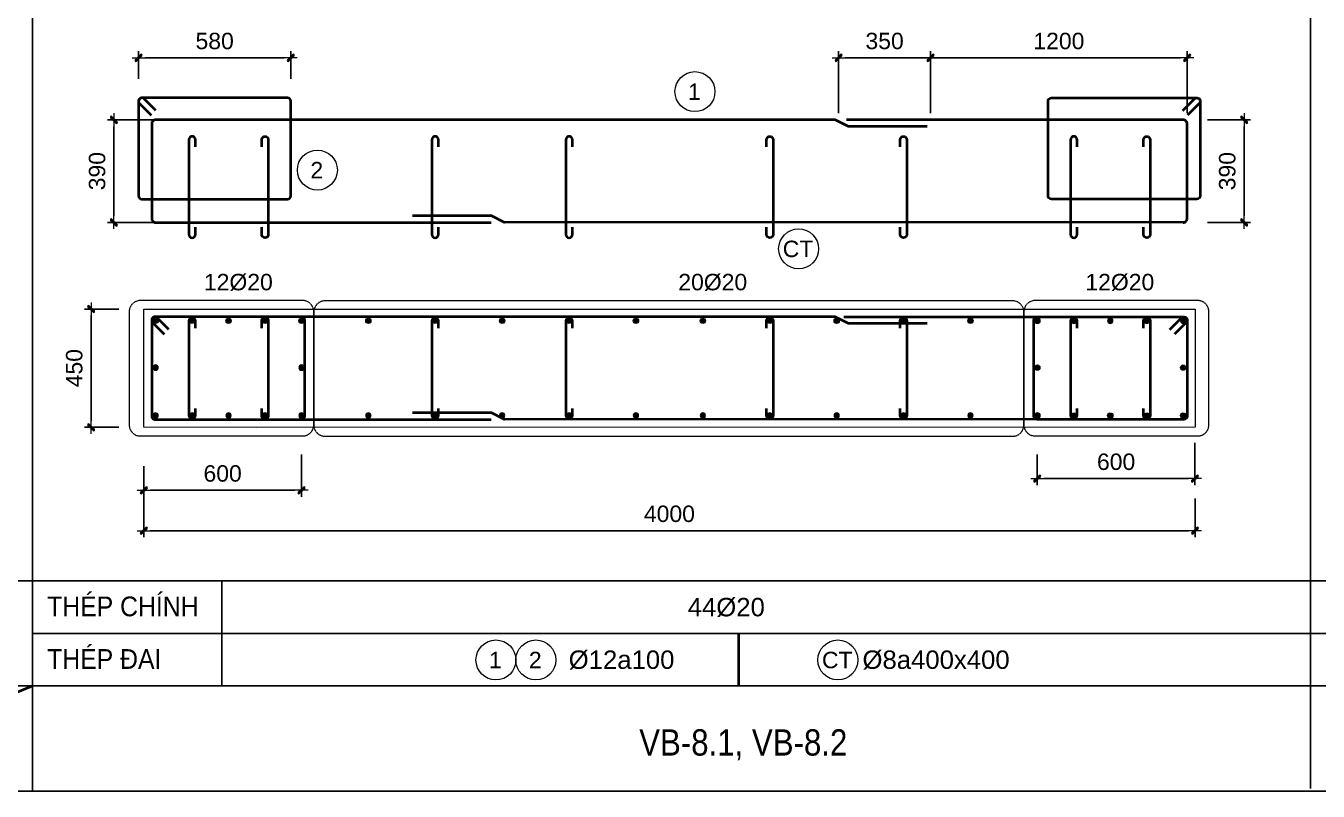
# Model space of a CAD drawing. Header units: millimetres. Extents: x -146909 to 4830753, y -683702 to -336947.
# Drawn here: x 4667957 to 4672874, y -448762 to -445851 of the extents above; entities that cross this region are included whole.
import ezdxf
from ezdxf.enums import TextEntityAlignment as Align

# ---------------------------------------------------------------- set-up
doc = ezdxf.new("R2010")
doc.units = ezdxf.units.MM
doc.header["$MEASUREMENT"] = 0
doc.linetypes.add('HIDDEN', pattern=[0.375, 0.25, -0.125])
doc.layers.get('0').update_dxf_attribs({"lineweight": 9})
doc.layers.get('Defpoints').update_dxf_attribs({"color": 10, "lineweight": 0})
for name, color, linetype, lineweight in [("'S_General_Cont_1 Thin", 1, 'Continuous', 18), ("'S_General_Text_3_Member name", 3, 'Continuous', 35), ('CDAI', 3, 'Continuous', 40), ('chunho.q', 1, 'Continuous', 13), ('CTHEP', 4, 'Continuous', 50), ('DBAO', 2, 'Continuous', 13), ('DMo', 9, 'HIDDEN', 9), ('KTH', 154, 'Continuous', 9), ('STICK', 1, 'Continuous', 9)]:
    doc.layers.add(name, color=color, linetype=linetype, lineweight=lineweight)
for name, color, linetype in [('DM', 1, 'Continuous'), ('TBL', 1, 'Continuous'), ('TX', 214, 'Continuous')]:
    doc.layers.add(name, color=color, linetype=linetype)
doc.styles.add('arial', font='arial.ttf', dxfattribs={"width": 0.85})
doc.styles.add('TTP-HelCon', font='arial.ttf')
doc.dimstyles.new('TTP-25', dxfattribs={"dimscale": 25, "dimtxt": 2.5, "dimasz": 1, "dimexe": 1, "dimexo": 1, "dimgap": 0.09, "dimtad": 0, "dimdec": 4, "dimrnd": 10, "dimzin": 9, "dimdsep": 46, "dimtxsty": 'TTP-HelCon', "dimblk": 'Stick', "dimcen": 0.09, "dimdle": 1.5, "dimclrd": 256, "dimclre": 256, "dimclrt": 1, "dimadec": 0, "dimazin": 0, "dimtfac": 1, "dimtdec": 4, "dimtmove": 0, "dimatfit": 3, "dimldrblk": 'ARCHTICK', "dimfxl": 1, "dimtvp": 1, "dimtolj": 1, "dimtzin": 0, "dimarcsym": 0})

# ---------------------------------------------------------------- blocks, each defined once
blk = doc.blocks.new('Stick')
at = {"layer": 'STICK'}
h = blk.add_hatch(color=256, dxfattribs=at)
edge = h.paths.add_edge_path()
edge.add_line((0.3, 0.5), (-0.5, -0.3))
edge.add_arc((-0.4, -0.4), 0.141, 135, 315)
edge.add_line((-0.3, -0.5), (0.5, 0.3))
edge.add_arc((0.4, 0.4), 0.141, 315, 495)
blk.add_line((1, 0), (-1, 0), dxfattribs=at)
blk.add_lwpolyline([(0.3, 0.5), (-0.5, -0.3, 1), (-0.3, -0.5), (0.5, 0.3, 1), (0.3, 0.5, 1)], format="xyb", dxfattribs=at)
blk = doc.blocks.new('*D1178')
at = {"layer": 'Defpoints', "color": 0, "transparency": 16777216}
for p in [(4672428.1, -446208.8), (4672592.2, -446208.8), (4672428.1, -446598.8)]:
    blk.add_point(p, dxfattribs=at)
at = {"layer": 'KTH', "lineweight": -2, "transparency": 16777216}
for p, q in [((4672453.1, -446208.8), (4672617.2, -446208.8)), ((4672592.2, -446573.8), (4672592.2, -446233.8)), ((4672453.1, -446598.8), (4672617.2, -446598.8))]:
    blk.add_line(p, q, dxfattribs=at)
at = {"layer": 'KTH', "lineweight": -2, "transparency": 16777216, "xscale": 25, "yscale": 25, "zscale": 25}
for p, rotation in [((4672592.2, -446208.8), 90), ((4672592.2, -446598.8), 270)]:
    blk.add_blockref('Stick', p, dxfattribs=dict(at, rotation=rotation))
at = {"layer": 'KTH', "color": 1, "transparency": 16777216, "insert": (4672528.3, -446403.8), "char_height": 62.5, "attachment_point": 5, "rotation": 90, "style": 'TTP-HelCon'}
blk.add_mtext('\\A1;390', dxfattribs=at)
blk = doc.blocks.new('_ArchTick')
at = {"color": 0, "linetype": 'ByBlock', "const_width": 0.15}
blk.add_lwpolyline([(-0.5, -0.5), (0.5, 0.5)], dxfattribs=at)
blk = doc.blocks.new('*D1179')
at = {"layer": 'Defpoints', "color": 0, "transparency": 16777216}
for p in [(4668292, -446208.8), (4668475.5, -446208.8), (4668475.5, -446598.8)]:
    blk.add_point(p, dxfattribs=at)
at = {"layer": 'KTH', "lineweight": -2, "transparency": 16777216}
for p, q in [((4668450.5, -446208.8), (4668267, -446208.8)), ((4668292, -446573.8), (4668292, -446233.8)), ((4668450.5, -446598.8), (4668267, -446598.8))]:
    blk.add_line(p, q, dxfattribs=at)
at = {"layer": 'KTH', "lineweight": -2, "transparency": 16777216, "xscale": 25, "yscale": 25, "zscale": 25}
for p, rotation in [((4668292, -446208.8), 90), ((4668292, -446598.8), 270)]:
    blk.add_blockref('Stick', p, dxfattribs=dict(at, rotation=rotation))
at = {"layer": 'KTH', "color": 1, "transparency": 16777216, "insert": (4668228.1, -446403.8), "char_height": 62.5, "attachment_point": 5, "rotation": 90, "style": 'TTP-HelCon'}
blk.add_mtext('\\A1;390', dxfattribs=at)
blk = doc.blocks.new('*D1180')
at = {"layer": 'Defpoints', "color": 0, "transparency": 16777216}
for p in [(4669005.5, -447456), (4668405.5, -447501), (4668405.5, -447617.8)]:
    blk.add_point(p, dxfattribs=at)
at = {"layer": 'KTH', "lineweight": -2, "transparency": 16777216}
for p, q in [((4669005.5, -447481), (4669005.5, -447642.8)), ((4668405.5, -447526), (4668405.5, -447642.8)), ((4668980.5, -447617.8), (4668430.5, -447617.8))]:
    blk.add_line(p, q, dxfattribs=at)
at = {"layer": 'KTH', "lineweight": -2, "transparency": 16777216, "xscale": 25, "yscale": 25, "zscale": 25, "rotation": 180}
blk.add_blockref('Stick', (4668405.5, -447617.8), dxfattribs=at)
at = {"layer": 'KTH', "lineweight": -2, "transparency": 16777216, "xscale": 25, "yscale": 25, "zscale": 25}
blk.add_blockref('Stick', (4669005.5, -447617.8), dxfattribs=at)
at = {"layer": 'KTH', "color": 1, "transparency": 16777216, "insert": (4668705.5, -447554), "char_height": 62.5, "attachment_point": 5, "style": 'TTP-HelCon'}
blk.add_mtext('\\A1;600', dxfattribs=at)
blk = doc.blocks.new('*D1181')
at = {"layer": 'Defpoints', "color": 0, "transparency": 16777216}
for p in [(4668405.5, -447565), (4672405.5, -447623.4), (4672405.5, -447771.3)]:
    blk.add_point(p, dxfattribs=at)
at = {"layer": 'KTH', "lineweight": -2, "transparency": 16777216}
for p, q in [((4668405.5, -447590), (4668405.5, -447796.3)), ((4672405.5, -447648.4), (4672405.5, -447796.3)), ((4668430.5, -447771.3), (4672380.5, -447771.3))]:
    blk.add_line(p, q, dxfattribs=at)
at = {"layer": 'KTH', "lineweight": -2, "transparency": 16777216, "xscale": 25, "yscale": 25, "zscale": 25, "rotation": 180}
blk.add_blockref('Stick', (4668405.5, -447771.3), dxfattribs=at)
at = {"layer": 'KTH', "lineweight": -2, "transparency": 16777216, "xscale": 25, "yscale": 25, "zscale": 25}
blk.add_blockref('Stick', (4672405.5, -447771.3), dxfattribs=at)
at = {"layer": 'KTH', "color": 1, "transparency": 16777216, "insert": (4670405.5, -447707.5), "char_height": 62.5, "attachment_point": 5, "style": 'TTP-HelCon'}
blk.add_mtext('\\A1;4000', dxfattribs=at)
blk = doc.blocks.new('*D1182')
at = {"layer": 'Defpoints', "color": 0, "transparency": 16777216}
for p in [(4672405.2, -447411.6), (4671805.2, -447456.6), (4671805.2, -447573.4)]:
    blk.add_point(p, dxfattribs=at)
at = {"layer": 'KTH', "lineweight": -2, "transparency": 16777216}
for p, q in [((4672405.2, -447436.6), (4672405.2, -447598.4)), ((4671805.2, -447481.6), (4671805.2, -447598.4)), ((4672380.2, -447573.4), (4671830.2, -447573.4))]:
    blk.add_line(p, q, dxfattribs=at)
at = {"layer": 'KTH', "lineweight": -2, "transparency": 16777216, "xscale": 25, "yscale": 25, "zscale": 25, "rotation": 180}
blk.add_blockref('Stick', (4671805.2, -447573.4), dxfattribs=at)
at = {"layer": 'KTH', "lineweight": -2, "transparency": 16777216, "xscale": 25, "yscale": 25, "zscale": 25}
blk.add_blockref('Stick', (4672405.2, -447573.4), dxfattribs=at)
at = {"layer": 'KTH', "color": 1, "transparency": 16777216, "insert": (4672105.2, -447509.6), "char_height": 62.5, "attachment_point": 5, "style": 'TTP-HelCon'}
blk.add_mtext('\\A1;600', dxfattribs=at)
blk = doc.blocks.new('*D1183')
at = {"layer": 'Defpoints', "color": 0, "transparency": 16777216}
for p in [(4671049.4, -445972.9), (4671049.4, -446208.8), (4671399.4, -446208.8)]:
    blk.add_point(p, dxfattribs=at)
at = {"layer": 'KTH', "lineweight": -2, "transparency": 16777216}
for p, q in [((4671049.4, -446183.8), (4671049.4, -445947.9)), ((4671374.4, -445972.9), (4671074.4, -445972.9)), ((4671399.4, -446183.8), (4671399.4, -445947.9))]:
    blk.add_line(p, q, dxfattribs=at)
at = {"layer": 'KTH', "lineweight": -2, "transparency": 16777216, "xscale": 25, "yscale": 25, "zscale": 25, "rotation": 180}
blk.add_blockref('Stick', (4671049.4, -445972.9), dxfattribs=at)
at = {"layer": 'KTH', "lineweight": -2, "transparency": 16777216, "xscale": 25, "yscale": 25, "zscale": 25}
blk.add_blockref('Stick', (4671399.4, -445972.9), dxfattribs=at)
at = {"layer": 'KTH', "color": 1, "transparency": 16777216, "insert": (4671224.4, -445909), "char_height": 62.5, "attachment_point": 5, "style": 'TTP-HelCon'}
blk.add_mtext('\\A1;350', dxfattribs=at)
blk = doc.blocks.new('*D1184')
at = {"layer": 'Defpoints', "color": 0, "transparency": 16777216}
for p in [(4671399.4, -445972.9), (4671399.4, -446208.8), (4672375.5, -446208.8)]:
    blk.add_point(p, dxfattribs=at)
at = {"layer": 'KTH', "lineweight": -2, "transparency": 16777216}
for p, q in [((4671399.4, -446183.8), (4671399.4, -445947.9)), ((4672350.5, -445972.9), (4671424.4, -445972.9)), ((4672375.5, -446183.8), (4672375.5, -445947.9))]:
    blk.add_line(p, q, dxfattribs=at)
at = {"layer": 'KTH', "lineweight": -2, "transparency": 16777216, "xscale": 25, "yscale": 25, "zscale": 25, "rotation": 180}
blk.add_blockref('Stick', (4671399.4, -445972.9), dxfattribs=at)
at = {"layer": 'KTH', "lineweight": -2, "transparency": 16777216, "xscale": 25, "yscale": 25, "zscale": 25}
blk.add_blockref('Stick', (4672375.5, -445972.9), dxfattribs=at)
at = {"layer": 'KTH', "color": 1, "transparency": 16777216, "insert": (4671887.5, -445909.1), "char_height": 62.5, "attachment_point": 5, "style": 'TTP-HelCon'}
blk.add_mtext('\\A1;1200', dxfattribs=at)
blk = doc.blocks.new('*U1145')
at = {"layer": 'CTHEP', "ltscale": 0.02, "const_width": 10}
blk.add_lwpolyline([(0, 5, -1), (0, -5, -1)], format="xyb", close=True, dxfattribs=at)
at = {"layer": 'Defpoints', "color": 1}
blk.add_circle((0, 0), 10, dxfattribs=at)
blk = doc.blocks.new('*U1146')
at = {"layer": 'CDAI', "color": 0, "linetype": 'ByBlock', "lineweight": -2, "transparency": 16777216}
for p in [(0, 0), (138.75, 0), (277.5, 0), (416.25, 0), (555, 0)]:
    blk.add_blockref('*U1145', p, dxfattribs=at)
blk = doc.blocks.new('*D1185')
at = {"layer": 'Defpoints', "color": 0, "transparency": 16777216}
for p in [(4668335.3, -446928.2), (4668204.9, -447378.2), (4668335.3, -447378.2)]:
    blk.add_point(p, dxfattribs=at)
at = {"layer": 'KTH', "lineweight": -2, "transparency": 16777216}
for p, q in [((4668310.3, -446928.2), (4668179.9, -446928.2)), ((4668204.9, -446953.2), (4668204.9, -447353.2)), ((4668310.3, -447378.2), (4668179.9, -447378.2))]:
    blk.add_line(p, q, dxfattribs=at)
at = {"layer": 'KTH', "lineweight": -2, "transparency": 16777216, "xscale": 25, "yscale": 25, "zscale": 25}
for p, rotation in [((4668204.9, -446928.2), 90), ((4668204.9, -447378.2), 270)]:
    blk.add_blockref('Stick', p, dxfattribs=dict(at, rotation=rotation))
at = {"layer": 'KTH', "color": 1, "transparency": 16777216, "insert": (4668141.1, -447153.2), "char_height": 62.5, "attachment_point": 5, "rotation": 90, "style": 'TTP-HelCon'}
blk.add_mtext('\\A1;450', dxfattribs=at)
blk = doc.blocks.new('*U1147')
at = {"layer": 'CTHEP', "ltscale": 0.02, "const_width": 10}
blk.add_lwpolyline([(0, 5, -1), (0, -5, -1)], format="xyb", close=True, dxfattribs=at)
at = {"layer": 'Defpoints', "color": 1}
blk.add_circle((0, 0), 10, dxfattribs=at)
blk = doc.blocks.new('*U1148')
at = {"layer": 'CDAI', "color": 0, "linetype": 'ByBlock', "lineweight": -2, "transparency": 16777216}
blk.add_blockref('*U1147', (0, 0), dxfattribs=at)
blk = doc.blocks.new('*U1141')
at = {"layer": 'CTHEP', "ltscale": 0.02, "const_width": 10}
blk.add_lwpolyline([(0, 5, -1), (0, -5, -1)], format="xyb", close=True, dxfattribs=at)
at = {"layer": 'Defpoints', "color": 1}
blk.add_circle((0, 0), 10, dxfattribs=at)
blk = doc.blocks.new('*U1144')
at = {"layer": 'CDAI', "color": 0, "linetype": 'ByBlock', "lineweight": -2, "transparency": 16777216}
blk.add_blockref('*U1141', (0, 0), dxfattribs=at)
blk = doc.blocks.new('*U1149')
at = {"layer": 'CTHEP', "ltscale": 0.02, "const_width": 10}
blk.add_lwpolyline([(0, 5, -1), (0, -5, -1)], format="xyb", close=True, dxfattribs=at)
at = {"layer": 'Defpoints', "color": 1}
blk.add_circle((0, 0), 10, dxfattribs=at)
blk = doc.blocks.new('*U1150')
at = {"layer": 'CDAI', "color": 0, "linetype": 'ByBlock', "lineweight": -2, "transparency": 16777216}
blk.add_blockref('*U1149', (0, 0), dxfattribs=at)
blk = doc.blocks.new('*U1139')
at = {"layer": 'CTHEP', "ltscale": 0.02, "const_width": 10}
blk.add_lwpolyline([(0, 5, -1), (0, -5, -1)], format="xyb", close=True, dxfattribs=at)
at = {"layer": 'Defpoints', "color": 1}
blk.add_circle((0, 0), 10, dxfattribs=at)
blk = doc.blocks.new('*U1140')
at = {"layer": 'CDAI', "color": 0, "linetype": 'ByBlock', "lineweight": -2, "transparency": 16777216}
for p in [(0, 0), (254.5, 0), (509.1, 0), (763.6, 0), (1018.2, 0), (1272.7, 0), (1527.3, 0), (1781.8, 0), (2036.4, 0), (2290.9, 0), (2545.5, 0), (2800, 0)]:
    blk.add_blockref('*U1139', p, dxfattribs=at)
blk = doc.blocks.new('*D1186')
at = {"layer": 'Defpoints', "color": 0, "transparency": 16777216}
for p in [(4668964.7, -445972.9), (4668385.7, -446077.1), (4668964.7, -446077.1)]:
    blk.add_point(p, dxfattribs=at)
at = {"layer": 'KTH', "lineweight": -2, "transparency": 16777216}
for p, q in [((4668385.7, -446052.1), (4668385.7, -445947.9)), ((4668410.7, -445972.9), (4668939.7, -445972.9)), ((4668964.7, -446052.1), (4668964.7, -445947.9))]:
    blk.add_line(p, q, dxfattribs=at)
at = {"layer": 'KTH', "lineweight": -2, "transparency": 16777216, "xscale": 25, "yscale": 25, "zscale": 25, "rotation": 180}
blk.add_blockref('Stick', (4668385.7, -445972.9), dxfattribs=at)
at = {"layer": 'KTH', "lineweight": -2, "transparency": 16777216, "xscale": 25, "yscale": 25, "zscale": 25}
blk.add_blockref('Stick', (4668964.7, -445972.9), dxfattribs=at)
at = {"layer": 'KTH', "color": 1, "transparency": 16777216, "insert": (4668675.2, -445909.1), "char_height": 62.5, "attachment_point": 5, "style": 'TTP-HelCon'}
blk.add_mtext('\\A1;580', dxfattribs=at)
blk = doc.blocks.new('sign of slab')
at = {"layer": "'S_General_Cont_1 Thin"}
blk.add_circle((-10, 0), 475, dxfattribs=at)
at = {"layer": "'S_General_Text_3_Member name", "style": 'arial'}
blk.add_attdef('S', text='', height=250, dxfattribs=at).set_placement((-23, -1), align=Align.MIDDLE_CENTER)
blk = doc.blocks.new('*U1142')
at = {"layer": 'CTHEP', "ltscale": 0.02, "const_width": 10}
blk.add_lwpolyline([(0, 5, -1), (0, -5, -1)], format="xyb", close=True, dxfattribs=at)
at = {"layer": 'Defpoints', "color": 1}
blk.add_circle((0, 0), 10, dxfattribs=at)
blk = doc.blocks.new('*U1143')
at = {"layer": 'CDAI', "color": 0, "linetype": 'ByBlock', "lineweight": -2, "transparency": 16777216}
blk.add_blockref('*U1142', (0, 0), dxfattribs=at)
blk = doc.blocks.new('*U1131')
at = {"layer": 'CTHEP', "ltscale": 0.02, "const_width": 10}
blk.add_lwpolyline([(0, 5, -1), (0, -5, -1)], format="xyb", close=True, dxfattribs=at)
at = {"layer": 'Defpoints', "color": 1}
blk.add_circle((0, 0), 10, dxfattribs=at)
blk = doc.blocks.new('*U1132')
at = {"layer": 'CDAI', "color": 0, "linetype": 'ByBlock', "lineweight": -2, "transparency": 16777216}
for p in [(0, 0), (138.75, 0), (277.5, 0), (416.25, 0), (555, 0)]:
    blk.add_blockref('*U1131', p, dxfattribs=at)
blk = doc.blocks.new('*U1135')
at = {"layer": 'CTHEP', "ltscale": 0.02, "const_width": 10}
blk.add_lwpolyline([(0, 5, -1), (0, -5, -1)], format="xyb", close=True, dxfattribs=at)
at = {"layer": 'Defpoints', "color": 1}
blk.add_circle((0, 0), 10, dxfattribs=at)
blk = doc.blocks.new('*U1136')
at = {"layer": 'CDAI', "color": 0, "linetype": 'ByBlock', "lineweight": -2, "transparency": 16777216}
for p in [(0, 0), (138.75, 0), (277.5, 0), (416.25, 0), (555, 0)]:
    blk.add_blockref('*U1135', p, dxfattribs=at)
blk = doc.blocks.new('*U1133')
at = {"layer": 'CTHEP', "ltscale": 0.02, "const_width": 10}
blk.add_lwpolyline([(0, 5, -1), (0, -5, -1)], format="xyb", close=True, dxfattribs=at)
at = {"layer": 'Defpoints', "color": 1}
blk.add_circle((0, 0), 10, dxfattribs=at)
blk = doc.blocks.new('*U1134')
at = {"layer": 'CDAI', "color": 0, "linetype": 'ByBlock', "lineweight": -2, "transparency": 16777216}
for p in [(0, 0), (138.75, 0), (277.5, 0), (416.25, 0), (555, 0)]:
    blk.add_blockref('*U1133', p, dxfattribs=at)
blk = doc.blocks.new('*U1137')
at = {"layer": 'CTHEP', "ltscale": 0.02, "const_width": 10}
blk.add_lwpolyline([(0, 5, -1), (0, -5, -1)], format="xyb", close=True, dxfattribs=at)
at = {"layer": 'Defpoints', "color": 1}
blk.add_circle((0, 0), 10, dxfattribs=at)
blk = doc.blocks.new('*U1138')
at = {"layer": 'CDAI', "color": 0, "linetype": 'ByBlock', "lineweight": -2, "transparency": 16777216}
for p in [(0, 0), (254.5, 0), (509.1, 0), (763.6, 0), (1018.2, 0), (1272.7, 0), (1527.3, 0), (1781.8, 0), (2036.4, 0), (2290.9, 0), (2545.5, 0), (2800, 0)]:
    blk.add_blockref('*U1137', p, dxfattribs=at)

msp = doc.modelspace()

# ---------------------------------------------------------------- linework, layer by layer
at = {"layer": 'CDAI', "color": 214}
for p, q in [((4670668.28625, -448161.98892), (4670668.28625, -448361.98892)), ((4666981.50187, -448761.98892), (4667981.50187, -448361.98892))]:
    msp.add_line(p, q, dxfattribs=at)
at = {"layer": 'CDAI'}
for points in [[(4668451.3734, -446173.10741), (4668407.0532, -446128.78721, 0.6681786379), (4668385.71437, -446137.62604), (4668385.71437, -446498.12604, 0.4142135624), (4668398.21437, -446510.62604), (4668952.21437, -446510.62604, 0.4142135624), (4668964.71437, -446498.12604), (4668964.71437, -446137.62604, 0.4142135624), (4668952.21437, -446125.12604), (4668398.21437, -446125.12604, 0.6681786379), (4668389.37553, -446146.46488), (4668433.69573, -446190.78508)], [(4672359.70204, -446173.10741), (4672404.02224, -446128.78721, -0.6681786379), (4672425.36107, -446137.62604), (4672425.36107, -446498.12604, -0.4142135624), (4672412.86107, -446510.62604), (4671858.86107, -446510.62604, -0.4142135624), (4671846.36107, -446498.12604), (4671846.36107, -446137.62604, -0.4142135624), (4671858.86107, -446125.12604), (4672412.86107, -446125.12604, -0.6681786379), (4672421.69991, -446146.46488), (4672377.37971, -446190.78508)], [(4668601.78772, -446311.55869), (4668601.78772, -446284.05869, 1), (4668576.78772, -446284.05869), (4668576.78772, -446644.55869, 1), (4668601.78772, -446644.55869), (4668601.78772, -446617.05869)], [(4668854.28772, -446311.55869), (4668854.28772, -446284.05869, -1), (4668879.28772, -446284.05869), (4668879.28772, -446644.55869, -1), (4668854.28772, -446644.55869), (4668854.28772, -446617.05869)], [(4669527.12863, -446311.55869), (4669527.12863, -446284.05869, 1), (4669502.12863, -446284.05869), (4669502.12863, -446644.55869, 1), (4669527.12863, -446644.55869), (4669527.12863, -446617.05869)], [(4670036.21954, -446311.55869), (4670036.21954, -446284.05869, 1), (4670011.21954, -446284.05869), (4670011.21954, -446644.55869, 1), (4670036.21954, -446644.55869), (4670036.21954, -446617.05869)], [(4670774.8559, -446311.55869), (4670774.8559, -446284.05869, -1), (4670799.8559, -446284.05869), (4670799.8559, -446644.55869, -1), (4670774.8559, -446644.55869), (4670774.8559, -446617.05869)], [(4671283.94681, -446311.55869), (4671283.94681, -446284.05869, -1), (4671308.94681, -446284.05869), (4671308.94681, -446644.55869, -1), (4671283.94681, -446644.55869), (4671283.94681, -446617.05869)], [(4671956.78772, -446311.55869), (4671956.78772, -446284.05869, 1), (4671931.78772, -446284.05869), (4671931.78772, -446644.55869, 1), (4671956.78772, -446644.55869), (4671956.78772, -446617.05869)], [(4672209.28772, -446311.55869), (4672209.28772, -446284.05869, -1), (4672234.28772, -446284.05869), (4672234.28772, -446644.55869, -1), (4672209.28772, -446644.55869), (4672209.28772, -446617.05869)], [(4668501.19675, -447006.15255), (4668456.87655, -446961.83235, 0.6681786379), (4668435.53772, -446970.67119), (4668435.53772, -447335.67119, 0.4142135624), (4668448.03772, -447348.17119), (4669005.91163, -447348.17119, 0.4142135624), (4669018.41163, -447335.67119), (4669018.41163, -446970.67119, 0.4142135624), (4669005.91163, -446958.17119), (4668448.03772, -446958.17119, 0.6681786379), (4668439.19888, -446979.51002), (4668483.51908, -447023.83022)], [(4668601.78772, -447000.67119), (4668601.78772, -446973.17119, 1), (4668576.78772, -446973.17119), (4668576.78772, -447333.67119, 1), (4668601.78772, -447333.67119), (4668601.78772, -447306.17119)], [(4668854.28772, -447000.67119), (4668854.28772, -446973.17119, -1), (4668879.28772, -446973.17119), (4668879.28772, -447333.67119, -1), (4668854.28772, -447333.67119), (4668854.28772, -447306.17119)], [(4669527.12863, -447000.67119), (4669527.12863, -446973.17119, 1), (4669502.12863, -446973.17119), (4669502.12863, -447333.67119, 1), (4669527.12863, -447333.67119), (4669527.12863, -447306.17119)], [(4670036.21954, -447000.67119), (4670036.21954, -446973.17119, 1), (4670011.21954, -446973.17119), (4670011.21954, -447333.67119, 1), (4670036.21954, -447333.67119), (4670036.21954, -447306.17119)], [(4670774.8559, -447000.67119), (4670774.8559, -446973.17119, -1), (4670799.8559, -446973.17119), (4670799.8559, -447333.67119, -1), (4670774.8559, -447333.67119), (4670774.8559, -447306.17119)], [(4671283.94681, -447000.67119), (4671283.94681, -446973.17119, -1), (4671308.94681, -446973.17119), (4671308.94681, -447333.67119, -1), (4671283.94681, -447333.67119), (4671283.94681, -447306.17119)], [(4672309.87869, -447006.15255), (4672354.19888, -446961.83235, -0.6681786379), (4672375.53772, -446970.67119), (4672375.53772, -447335.67119, -0.4142135624), (4672363.03772, -447348.17119), (4671805.1638, -447348.17119, -0.4142135624), (4671792.6638, -447335.67119), (4671792.6638, -446970.67119, -0.4142135624), (4671805.1638, -446958.17119), (4672363.03772, -446958.17119, -0.6681786379), (4672371.87655, -446979.51002), (4672327.55635, -447023.83022)], [(4671956.78772, -447000.67119), (4671956.78772, -446973.17119, 1), (4671931.78772, -446973.17119), (4671931.78772, -447333.67119, 1), (4671956.78772, -447333.67119), (4671956.78772, -447306.17119)], [(4672209.28772, -447000.67119), (4672209.28772, -446973.17119, -1), (4672234.28772, -446973.17119), (4672234.28772, -447333.67119, -1), (4672209.28772, -447333.67119), (4672209.28772, -447306.17119)]]:
    msp.add_lwpolyline(points, format="xyb", dxfattribs=at)
at = {"layer": 'CDAI', "ltscale": 0.02}
for points in [[(4671386.23681, -446233.82207), (4671086.50096, -446233.82207), (4671036.50096, -446208.82207), (4668450.53772, -446208.82207, 0.4142135624), (4668435.53772, -446223.82207), (4668435.53772, -446583.82207, 0.4142135624), (4668450.53772, -446598.82207), (4669727.08656, -446598.82207)], [(4672360.53772, -446598.82207, 0.4142135624), (4672375.53772, -446583.82207), (4672375.53772, -446223.82207, 0.4142135624), (4672360.53772, -446208.82207), (4671079.61701, -446208.82207)], [(4671386.23681, -446983.17119), (4671086.50096, -446983.17119), (4671036.50096, -446958.17119), (4668450.53772, -446958.17119, 0.4142135624), (4668435.53772, -446973.17119), (4668435.53772, -447333.17119, 0.4142135624), (4668450.53772, -447348.17119), (4669727.16781, -447348.17119)]]:
    msp.add_lwpolyline(points, format="xyb", dxfattribs=at)
for points in [[(4672365.26618, -446598.05729), (4669778.20276, -446599.09065), (4669728.20276, -446574.09065), (4669427.42554, -446574.09065)], [(4671069.30266, -446958.17119), (4672360.53772, -446958.17119)], [(4672365.26618, -447347.40641), (4669778.20276, -447348.43977), (4669728.20276, -447323.43977), (4669427.42554, -447323.43977)]]:
    msp.add_lwpolyline(points, dxfattribs=at)
at = {"layer": 'DBAO', "color": 1}
msp.add_lwpolyline([(4678134.0124, -448761.98892), (4661384.0124, -448761.98892), (4661384.0124, -434761.98892), (4678134.0124, -434761.98892)], close=True, dxfattribs=at)
at = {"layer": 'DBAO'}
msp.add_lwpolyline([(4668835.53772, -447378.71134), (4668405.53772, -447378.17119), (4668405.53772, -446928.17119), (4672405.53772, -446928.17119), (4672405.53772, -447378.15822), (4668835.54636, -447378.71134)], dxfattribs=at)
at = {"layer": 'DMo', "color": 6, "ltscale": 10}
msp.add_lwpolyline([(4669009.49145, -446895.89006), (4668392.69743, -446895.89006, 0.4142135624), (4668349.75777, -446938.82972), (4668349.75777, -447368.22635, 0.4142135624), (4668392.69743, -447411.16602), (4669009.49145, -447411.16602, 0.4142135624), (4669052.43111, -447368.22635), (4669052.43111, -446938.82972, 0.4142135624)], format="xyb", close=True, dxfattribs=at)
for points in [[(4671754.30537, -446939.87492, 0.4142135624), (4671711.3657, -446896.93526), (4669095.37077, -446896.93526, 0.4142135624), (4669052.43111, -446939.87492)], [(4672415.47085, -446895.89006), (4671797.24503, -446895.89006, 0.4142135624), (4671754.30537, -446938.82972), (4671754.30537, -447368.22635, 0.4142135624), (4671797.24503, -447411.16602), (4672415.47085, -447411.16602, 0.4142135624), (4672458.41051, -447368.22635), (4672458.41051, -446938.82972, 0.4142135624), (4672415.47085, -446895.89006)], [(4669052.43111, -446938.82972), (4669052.43111, -447369.27155, 0.4142135624), (4669095.37077, -447412.21122), (4671711.3657, -447412.21122, 0.4142135624), (4671754.30537, -447369.27155), (4671754.30537, -446938.82972)]]:
    msp.add_lwpolyline(points, format="xyb", dxfattribs=at)
at = {"layer": 'TBL'}
for p, q in [((4667981.50187, -438251.25797), (4667981.50187, -448761.98892)), ((4672844.83295, -438251.25797), (4672844.83295, -448751.98892)), ((4666981.50187, -447961.98892), (4677708.16403, -447961.98892)), ((4668703.09601, -447961.98892), (4668703.09601, -448361.98892)), ((4666981.50187, -448361.98892), (4677708.16403, -448361.98892)), ((4666981.50187, -448761.98892), (4670839.23041, -448761.98892)), ((4666981.50187, -448761.98892), (4677545.60831, -448761.98892))]:
    msp.add_line(p, q, dxfattribs=at)
at = {"layer": 'TBL', "color": 8}
msp.add_line((4667981.50187, -448161.98892), (4677708.16403, -448161.98892), dxfattribs=at)

# ---------------------------------------------------------------- block references
ref = msp.add_blockref('sign of slab', (4670504.38591, -446101.28944), dxfattribs=dict(xscale=0.16, yscale=0.16, zscale=0.16))
ref.add_attrib('S', '1', dxfattribs={"layer": 'DM', "height": 62.5, "style": 'arial'}).set_placement((4670500.63189, -446101.44634), align=Align.MIDDLE_CENTER)
ref = msp.add_blockref('sign of slab', (4669067.60406, -446399.7781), dxfattribs=dict(xscale=0.16, yscale=0.16, zscale=0.16))
ref.add_attrib('S', '2', dxfattribs={"layer": 'DM', "height": 62.5, "style": 'arial'}).set_placement((4669063.85004, -446399.93499), align=Align.MIDDLE_CENTER)
ref = msp.add_blockref('sign of slab', (4670898.74333, -446699.34392), dxfattribs=dict(xscale=0.16, yscale=0.16, zscale=0.16))
ref.add_attrib('S', 'CT', dxfattribs={"layer": 'DM', "height": 62.5, "style": 'arial'}).set_placement((4670894.98932, -446699.50081), align=Align.MIDDLE_CENTER)
ref = msp.add_blockref('sign of slab', (4669746.98742, -448263.08503), dxfattribs=dict(xscale=0.16, yscale=0.16, zscale=0.16))
ref.add_attrib('S', '1', dxfattribs={"layer": 'DM', "height": 62.5, "style": 'arial'}).set_placement((4669743.23341, -448263.24192), align=Align.MIDDLE_CENTER)
ref = msp.add_blockref('sign of slab', (4669898.95301, -448263.08503), dxfattribs=dict(xscale=0.16, yscale=0.16, zscale=0.16))
ref.add_attrib('S', '2', dxfattribs={"layer": 'DM', "height": 62.5, "style": 'arial'}).set_placement((4669895.19899, -448263.24192), align=Align.MIDDLE_CENTER)
ref = msp.add_blockref('sign of slab', (4671048.04836, -448263.08503), dxfattribs=dict(xscale=0.16, yscale=0.16, zscale=0.16))
ref.add_attrib('S', 'CT', dxfattribs={"layer": 'DM', "height": 62.5, "style": 'arial'}).set_placement((4671044.29435, -448263.24192), align=Align.MIDDLE_CENTER)
at = {"layer": 'CDAI', "color": 214}
for name, p in [('*U1146', (4668450.53772, -446973.17119)), ('*U1140', (4669005.53772, -446973.17119))]:
    msp.add_blockref(name, p, dxfattribs=at)
at = {"layer": 'CDAI', "color": 214, "xscale": -1}
msp.add_blockref('*U1136', (4672360.53772, -446973.17119), dxfattribs=at)
at = {"layer": 'CDAI', "color": 214, "xscale": -1, "rotation": 180}
for name, p in [('*U1148', (4668450.53772, -447150.92119)), ('*U1144', (4669005.53772, -447150.92119)), ('*U1132', (4668450.53772, -447333.17119)), ('*U1138', (4669005.53772, -447333.17119))]:
    msp.add_blockref(name, p, dxfattribs=at)
at = {"layer": 'CDAI', "color": 214, "rotation": 180}
for name, p in [('*U1143', (4671805.53772, -447150.92119)), ('*U1150', (4672360.53772, -447150.92119)), ('*U1134', (4672360.53772, -447333.17119))]:
    msp.add_blockref(name, p, dxfattribs=at)

# ---------------------------------------------------------------- texts
at = {"layer": 'chunho.q', "color": 1, "style": 'arial'}
for s, p in [('12%%C20', (4668634.28168, -446857.00567)), ('20%%C20', (4670439.40368, -446857.00567)), ('12%%C20', (4671988.31918, -446857.00567))]:
    msp.add_text(s, height=62.5, dxfattribs=at).set_placement(p)
at = {"layer": 'TX', "color": 2, "style": 'arial', "width": 0.9}
for s, p in [('THÉP CHÍNH', (4668037.76065, -448059.30454)), ('THÉP ĐAI', (4668037.76065, -448259.30454))]:
    msp.add_text(s, height=75, dxfattribs=at).set_placement(p, align=Align.MIDDLE_LEFT)
at = {"layer": 'TX', "color": 2, "style": 'arial'}
for s, p in [('44%%C20', (4670621.88527, -448061.98892)), ('%%C12a100', (4670223.46423, -448261.98892)), ('%%C8a400x400', (4671420.17324, -448261.98892))]:
    msp.add_text(s, height=70, dxfattribs=at).set_placement(p, align=Align.MIDDLE_CENTER)
at = {"layer": 'TX', "color": 2, "insert": (4670670.04317, -448526.68797), "char_height": 100, "width": 1911.8993861, "attachment_point": 2, "style": 'arial'}
msp.add_mtext(' VB-8.1, VB-8.2', dxfattribs=at)

# ---------------------------------------------------------------- dimensions: what is measured, and where the dimension line sits
at = {"layer": 'KTH'}
dim = msp.add_linear_dim(base=(4668964.71437, -445972.87675), p1=(4668385.71437, -446077.05469), p2=(4668964.71437, -446077.05469), dimstyle='TTP-25', dxfattribs=at)
dim.commit()
dim.dimension.update_dxf_attribs({"geometry": '*D1186', "text_midpoint": (4668675.21437, -445909.05512)})
for base, p1, p2, angle, picture, middle in [((4671049.43052, -445972.87675), (4671399.43052, -446208.82207), (4671049.43052, -446208.82207), 180, '*D1183', (4671224.43052, -445909.01249)), ((4668292.01416, -446208.82207), (4668475.53772, -446598.82207), (4668475.53772, -446208.82207), 90, '*D1179', (4668228.1499, -446403.82207)), ((4672592.20228, -446208.82207), (4672428.07747, -446598.82207), (4672428.07747, -446208.82207), 90, '*D1178', (4672528.33802, -446403.82207)), ((4668204.88297, -447378.17119), (4668335.33647, -446928.17119), (4668335.33647, -447378.17119), 90, '*D1185', (4668141.06135, -447153.17119)), ((4671805.238, -447573.37363), (4672405.238, -447411.56339), (4671805.238, -447456.56339), 180, '*D1182', (4672105.238, -447509.55201)), ((4668405.53772, -447617.83409), (4669005.53772, -447456.02384), (4668405.53772, -447501.02384), 180, '*D1180', (4668705.53772, -447554.01247))]:
    dim = msp.add_linear_dim(base=base, p1=p1, p2=p2, angle=angle, dimstyle='TTP-25', dxfattribs=at)
    dim.commit()
    dim.dimension.update_dxf_attribs({"geometry": picture, "text_midpoint": middle})
dim = msp.add_linear_dim(base=(4671399.43052, -445972.87675), p1=(4672375.53772, -446208.82207), p2=(4671399.43052, -446208.82207), angle=180, text='1200', dimstyle='TTP-25', dxfattribs=at)
dim.commit()
dim.dimension.update_dxf_attribs({"geometry": '*D1184', "text_midpoint": (4671887.48412, -445909.05512)})
dim = msp.add_linear_dim(base=(4672405.53772, -447771.31732), p1=(4668405.53772, -447564.96847), p2=(4672405.53772, -447623.3736), dimstyle='TTP-25', override={"dimrnd": 0}, dxfattribs=at)
dim.commit()
dim.dimension.update_dxf_attribs({"geometry": '*D1181', "text_midpoint": (4670405.53772, -447707.49569)})

doc.saveas('drawing.dxf')
